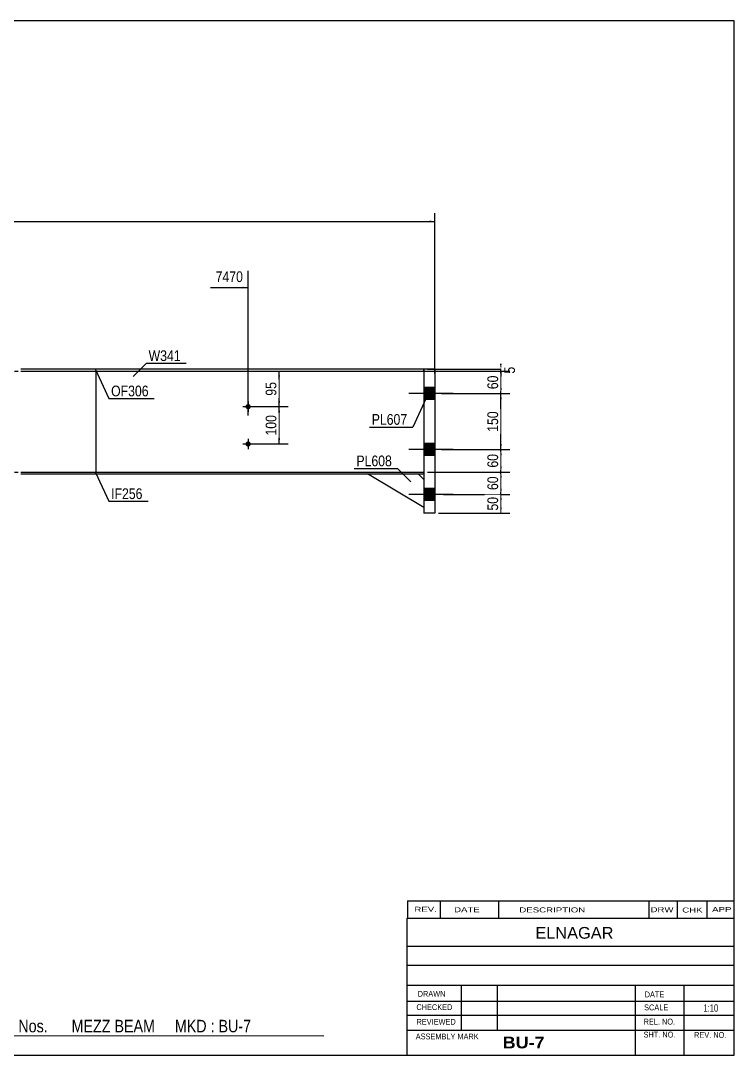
# Model space of a CAD drawing. Header units: millimetres. Extents: x -86 to 316, y -170 to 107.
# Drawn here: x 125.1 to 316.2, y -169.7 to 107.3 of the extents above; entities that cross this region are included whole.
import ezdxf

# ---------------------------------------------------------------- set-up
doc = ezdxf.new("R2010")
doc.units = ezdxf.units.MM
doc.linetypes.add('DXK_LINE_DOT1', pattern=[1.8814, 0.9407, -0.9407])
doc.styles.add('Arial', font='ARIAL.TTF', dxfattribs={"height": 0.2})
doc.styles.add('Arial Bold', font='ARIALBD.TTF', dxfattribs={"height": 0.2})
doc.styles.add('Arial Narrow', font='ARIALN.TTF', dxfattribs={"height": 0.2})

# ---------------------------------------------------------------- blocks, each defined once
blk = doc.blocks.new('Unknown-622212167-1210')
at = {"color": 5, "linetype": 'Continuous'}
for p, q in [((316.17, 107.33), (-83.83, 107.33)), ((-83.83, 107.33), (-83.83, -169.67)), ((316.17, -169.67), (316.17, 107.33)), ((-83.83, -169.67), (316.17, -169.67))]:
    blk.add_line(p, q, dxfattribs=at)
at = {"color": 174, "linetype": 'Continuous', "style": 'Arial'}
blk.add_text('Tekla structures', height=1.9102, rotation=90, dxfattribs=at).set_placement((-84.33, -169.17))
blk = doc.blocks.new('Part-622212167-4507 - 1231')
at = {"color": 2, "linetype": 'Continuous'}
for p, q in [((125.19, -13.5), (165.22, -13.5)), ((165.32, -13.5), (233.02, -13.5)), ((125.19, -14), (165.22, -14)), ((165.32, -14), (233.02, -14))]:
    blk.add_line(p, q, dxfattribs=at)
at = {"color": 7, "linetype": 'DXK_LINE_DOT1'}
blk.add_line((233.02, -13.5), (233.02, -14), dxfattribs=at)
blk = doc.blocks.new('Part-622212167-4502 - 1231')
at = {"color": 2, "linetype": 'Continuous'}
for p, q in [((165.22, 14), (125.19, 14)), ((233.02, 14), (165.32, 14)), ((125.19, 13.5), (165.22, 13.5)), ((165.32, 13.5), (233.02, 13.5))]:
    blk.add_line(p, q, dxfattribs=at)
at = {"color": 7, "linetype": 'DXK_LINE_DOT1'}
blk.add_line((233.02, 13.5), (233.02, 14), dxfattribs=at)
blk = doc.blocks.new('Part-622212167-4505 - 1231')
at = {"color": 2, "linetype": 'Continuous'}
blk.add_line((145.22, 13.5), (145.22, -13.5), dxfattribs=at)
at = {"color": 7, "linetype": 'DXK_LINE_DOT1'}
for p, q in [((145.22, 13.5), (165.22, 13.5)), ((165.32, 13.5), (233.02, 13.5)), ((233.02, 13.5), (233.02, -13.5)), ((145.22, -13.5), (165.22, -13.5)), ((165.32, -13.5), (233.02, -13.5))]:
    blk.add_line(p, q, dxfattribs=at)
blk = doc.blocks.new('Part-622212167-4515 - 1231')
at = {"color": 2, "linetype": 'Continuous'}
for p, q in [((236.02, 14), (233.02, 14)), ((233.02, 14), (233.02, -24.5)), ((236.02, 14), (236.02, -24.5)), ((236.02, -24.5), (233.02, -24.5))]:
    blk.add_line(p, q, dxfattribs=at)
blk = doc.blocks.new('Part-622212167-4518 - 1231')
at = {"color": 2, "linetype": 'Continuous'}
for p, q in [((233.02, -23), (218.02, -14)), ((231.52, -14), (233.02, -15.5))]:
    blk.add_line(p, q, dxfattribs=at)
at = {"color": 7, "linetype": 'DXK_LINE_DOT1'}
for p, q in [((218.02, -14), (231.52, -14)), ((233.02, -15.5), (233.02, -23))]:
    blk.add_line(p, q, dxfattribs=at)
blk = doc.blocks.new('Part-622212167-4520 - 1231')
at = {"color": 7, "linetype": 'DXK_LINE_DOT1'}
for p, q in [((0, 13.5), (0, -13.5)), ((0, 13.5), (34.99, 13.5)), ((35.09, 13.5), (125.09, 13.5)), ((125.19, 13.5), (145.22, 13.5)), ((0, -13.5), (34.99, -13.5)), ((35.09, -13.5), (125.09, -13.5)), ((125.19, -13.5), (145.22, -13.5))]:
    blk.add_line(p, q, dxfattribs=at)
at = {"color": 2, "linetype": 'Continuous'}
blk.add_line((145.22, 13.5), (145.22, -13.5), dxfattribs=at)
blk = doc.blocks.new('Bolt-622212167-4525 - 1231')
at = {"linetype": 'Continuous'}
for points in [[(186.02, 4.7), (186.17, 4.69), (186.3, 4.64), (186.43, 4.57), (186.54, 4.47), (186.63, 4.35), (186.69, 4.22), (186.72, 4.07), (186.72, 3.93), (186.69, 3.78), (186.63, 3.65), (186.54, 3.53), (186.43, 3.43), (186.3, 3.36), (186.17, 3.32), (186.02, 3.3), (185.87, 3.32), (185.74, 3.36), (185.61, 3.43), (185.5, 3.53), (185.41, 3.65), (185.35, 3.78), (185.32, 3.93), (185.32, 4.07), (185.35, 4.22), (185.41, 4.35), (185.5, 4.47), (185.61, 4.57), (185.74, 4.64), (185.87, 4.69)], [(186.02, -5.3), (186.17, -5.31), (186.3, -5.36), (186.43, -5.43), (186.54, -5.53), (186.63, -5.65), (186.69, -5.78), (186.72, -5.93), (186.72, -6.07), (186.69, -6.22), (186.63, -6.35), (186.54, -6.47), (186.43, -6.57), (186.3, -6.64), (186.17, -6.68), (186.02, -6.7), (185.87, -6.68), (185.74, -6.64), (185.61, -6.57), (185.5, -6.47), (185.41, -6.35), (185.35, -6.22), (185.32, -6.07), (185.32, -5.93), (185.35, -5.78), (185.41, -5.65), (185.5, -5.53), (185.61, -5.43), (185.74, -5.36), (185.87, -5.31)]]:
    blk.add_hatch(color=3, dxfattribs=at).paths.add_polyline_path(points)
at = {"color": 3, "linetype": 'Continuous'}
for p, q in [((184.62, 4), (187.42, 4)), ((186.02, 5.4), (186.02, 2.6)), ((186.02, -4.6), (186.02, -7.4)), ((184.62, -6), (187.42, -6))]:
    blk.add_line(p, q, dxfattribs=at)
blk = doc.blocks.new('Bolt-622212167-4530 - 1231')
at = {"linetype": 'Continuous'}
for points in [[(233.02, 9.1), (233.02, 5.9), (236.02, 5.9), (236.02, 9.1)], [(233.02, 9.1), (233.02, 5.9), (236.02, 5.9), (236.02, 9.1)], [(233.02, -5.9), (233.02, -9.1), (236.02, -9.1), (236.02, -5.9)], [(233.02, -5.9), (233.02, -9.1), (236.02, -9.1), (236.02, -5.9)], [(233.02, -17.9), (233.02, -21.1), (236.02, -21.1), (236.02, -17.9)], [(233.02, -17.9), (233.02, -21.1), (236.02, -21.1), (236.02, -17.9)]]:
    blk.add_hatch(color=3, dxfattribs=at).paths.add_polyline_path(points)
at = {"color": 3, "linetype": 'Continuous'}
for p, q in [((236.02, 9.1), (233.02, 9.1)), ((236.02, 9.1), (233.02, 9.1)), ((240.92, 7.5), (229.02, 7.5)), ((240.92, 7.5), (229.02, 7.5)), ((236.02, 5.9), (233.02, 5.9)), ((236.02, 5.9), (233.02, 5.9)), ((240.92, -7.5), (229.02, -7.5)), ((240.92, -7.5), (229.02, -7.5)), ((236.02, -5.9), (233.02, -5.9)), ((236.02, -5.9), (233.02, -5.9)), ((236.02, -9.1), (233.02, -9.1)), ((236.02, -9.1), (233.02, -9.1)), ((236.02, -17.9), (233.02, -17.9)), ((236.02, -17.9), (233.02, -17.9)), ((240.92, -19.5), (229.02, -19.5)), ((240.92, -19.5), (229.02, -19.5)), ((236.02, -21.1), (233.02, -21.1)), ((236.02, -21.1), (233.02, -21.1))]:
    blk.add_line(p, q, dxfattribs=at)
blk = doc.blocks.new('StraightDimension-622212167-6379 - 1231')
at = {"linetype": 'Continuous'}
for points in [[(253.94, 15.5), (253.69, 14), (253.44, 15.5)], [(253.44, 12), (253.69, 13.5), (253.94, 12)]]:
    blk.add_hatch(color=7, dxfattribs=at).paths.add_polyline_path(points)
at = {"color": 7, "linetype": 'Continuous'}
for p, q in [((234.02, 14), (255.94, 14)), ((253.69, 13.5), (253.69, 14)), ((233.34, 13.5), (255.94, 13.5))]:
    blk.add_line(p, q, dxfattribs=at)
at = {"color": 0}
blk.add_wipeout([(258.04, 15.26), (253.84, 15.26), (253.84, 12.24), (258.04, 12.24)], dxfattribs=at)
at = {"color": 3, "style": 'Arial Narrow'}
blk.add_text('5', height=2.86, rotation=90.0002, dxfattribs=at).set_placement((257.44, 12.84))
blk = doc.blocks.new('StraightDimension-622212167-6380 - 1231')
at = {"linetype": 'Continuous'}
for points in [[(253.44, 12), (253.69, 13.5), (253.94, 12)], [(253.94, 9), (253.69, 7.5), (253.44, 9)]]:
    blk.add_hatch(color=7, dxfattribs=at).paths.add_polyline_path(points)
at = {"color": 7, "linetype": 'Continuous'}
for p, q in [((233.34, 13.5), (256.09, 13.5)), ((253.69, 7.5), (253.69, 13.5)), ((237.75, 7.5), (256.09, 7.5))]:
    blk.add_line(p, q, dxfattribs=at)
at = {"color": 0}
blk.add_wipeout([(253.54, 12.93), (249.34, 12.93), (249.34, 8.07), (253.54, 8.07)], dxfattribs=at)
at = {"color": 3, "style": 'Arial Narrow'}
blk.add_text('60', height=2.863, rotation=90.0002, dxfattribs=at).set_placement((252.94, 8.67))
blk = doc.blocks.new('StraightDimension-622212167-6874 - 1231')
at = {"linetype": 'Continuous'}
blk.add_hatch(color=7, dxfattribs=at).paths.add_polyline_path([(184.52, 36.11), (186.02, 35.86), (184.52, 35.61)])
at = {"color": 7, "linetype": 'Continuous'}
for p, q in [((186.02, 1.6), (186.02, 40.36)), ((175.96, 35.86), (186.02, 35.86))]:
    blk.add_line(p, q, dxfattribs=at)
at = {"color": 0}
blk.add_wipeout([(185.25, 36.76), (185.25, 40.96), (176.73, 40.96), (176.73, 36.76)], dxfattribs=at)
at = {"color": 3, "style": 'Arial Narrow'}
blk.add_text('7470', height=2.863, dxfattribs=at).set_placement((177.33, 37.36))
blk = doc.blocks.new('StraightDimension-622212167-6382 - 1231')
at = {"linetype": 'Continuous'}
for points in [[(253.44, -9), (253.69, -7.5), (253.94, -9)], [(253.94, -12), (253.69, -13.5), (253.44, -12)]]:
    blk.add_hatch(color=7, dxfattribs=at).paths.add_polyline_path(points)
at = {"color": 7, "linetype": 'Continuous'}
for p, q in [((237.75, -7.5), (256.09, -7.5)), ((253.69, -13.5), (253.69, -7.5)), ((234.02, -13.5), (256.09, -13.5))]:
    blk.add_line(p, q, dxfattribs=at)
at = {"color": 0}
blk.add_wipeout([(253.54, -8.07), (249.34, -8.07), (249.34, -12.93), (253.54, -12.93)], dxfattribs=at)
at = {"color": 3, "style": 'Arial Narrow'}
blk.add_text('60', height=2.863, rotation=90.0002, dxfattribs=at).set_placement((252.94, -12.33))
blk = doc.blocks.new('StraightDimension-622212167-6520 - 1231')
at = {"linetype": 'Continuous'}
for points in [[(194.08, 2.5), (194.33, 4), (194.58, 2.5)], [(194.58, -4.5), (194.33, -6), (194.08, -4.5)]]:
    blk.add_hatch(color=7, dxfattribs=at).paths.add_polyline_path(points)
at = {"color": 7, "linetype": 'Continuous'}
for p, q in [((187.02, 4), (196.73, 4)), ((194.33, -6), (194.33, 4)), ((187.02, -6), (196.73, -6))]:
    blk.add_line(p, q, dxfattribs=at)
at = {"color": 0}
blk.add_wipeout([(194.18, 2.34), (189.98, 2.34), (189.98, -4.34), (194.18, -4.34)], dxfattribs=at)
at = {"color": 3, "style": 'Arial Narrow'}
blk.add_text('100', height=2.863, rotation=90.0002, dxfattribs=at).set_placement((193.58, -3.74))
blk = doc.blocks.new('StraightDimension-622212167-6026 - 1231')
at = {"linetype": 'Continuous'}
for points in [[(-1.5, 53.34), (-3, 53.59), (-1.5, 53.84)], [(234.52, 53.84), (236.02, 53.59), (234.52, 53.34)]]:
    blk.add_hatch(color=7, dxfattribs=at).paths.add_polyline_path(points)
at = {"color": 7, "linetype": 'Continuous'}
for p, q in [((-3, 12.99), (-3, 55.84)), ((236.02, 12.86), (236.02, 55.84)), ((-3, 53.59), (236.02, 53.59))]:
    blk.add_line(p, q, dxfattribs=at)
at = {"color": 0}
blk.add_wipeout([(120.77, 53.74), (120.77, 57.94), (112.25, 57.94), (112.25, 53.74)], dxfattribs=at)
at = {"color": 3, "style": 'Arial Narrow'}
blk.add_text('8000', height=2.863, dxfattribs=at).set_placement((112.85, 54.34))
blk = doc.blocks.new('StraightDimension-622212167-6381 - 1231')
at = {"linetype": 'Continuous'}
for points in [[(253.44, 6), (253.69, 7.5), (253.94, 6)], [(253.94, -6), (253.69, -7.5), (253.44, -6)]]:
    blk.add_hatch(color=7, dxfattribs=at).paths.add_polyline_path(points)
at = {"color": 7, "linetype": 'Continuous'}
for p, q in [((237.75, 7.5), (256.09, 7.5)), ((253.69, -7.5), (253.69, 7.5)), ((237.75, -7.5), (256.09, -7.5))]:
    blk.add_line(p, q, dxfattribs=at)
at = {"color": 0}
blk.add_wipeout([(253.54, 3.34), (249.34, 3.34), (249.34, -3.34), (253.54, -3.34)], dxfattribs=at)
at = {"color": 3, "style": 'Arial Narrow'}
blk.add_text('150', height=2.863, rotation=90.0002, dxfattribs=at).set_placement((252.94, -2.74))
blk = doc.blocks.new('StraightDimension-622212167-6383 - 1231')
at = {"linetype": 'Continuous'}
for points in [[(253.44, -15), (253.69, -13.5), (253.94, -15)], [(253.94, -18), (253.69, -19.5), (253.44, -18)]]:
    blk.add_hatch(color=7, dxfattribs=at).paths.add_polyline_path(points)
at = {"color": 7, "linetype": 'Continuous'}
for p, q in [((234.02, -13.5), (256.09, -13.5)), ((253.69, -19.5), (253.69, -13.5)), ((238.28, -19.5), (256.09, -19.5))]:
    blk.add_line(p, q, dxfattribs=at)
at = {"color": 0}
blk.add_wipeout([(253.54, -14.07), (249.34, -14.07), (249.34, -18.93), (253.54, -18.93)], dxfattribs=at)
at = {"color": 3, "style": 'Arial Narrow'}
blk.add_text('60', height=2.863, rotation=90.0002, dxfattribs=at).set_placement((252.94, -18.33))
blk = doc.blocks.new('StraightDimension-622212167-6384 - 1231')
at = {"linetype": 'Continuous'}
for points in [[(253.44, -21), (253.69, -19.5), (253.94, -21)], [(253.94, -23), (253.69, -24.5), (253.44, -23)]]:
    blk.add_hatch(color=7, dxfattribs=at).paths.add_polyline_path(points)
at = {"color": 7, "linetype": 'Continuous'}
for p, q in [((238.28, -19.5), (256.09, -19.5)), ((253.69, -24.5), (253.69, -19.5)), ((237.02, -24.5), (256.09, -24.5))]:
    blk.add_line(p, q, dxfattribs=at)
at = {"color": 0}
blk.add_wipeout([(253.54, -19.57), (249.34, -19.57), (249.34, -24.43), (253.54, -24.43)], dxfattribs=at)
at = {"color": 3, "style": 'Arial Narrow'}
blk.add_text('50', height=2.863, rotation=90.0002, dxfattribs=at).set_placement((252.94, -23.83))
blk = doc.blocks.new('StraightDimension-622212167-6519 - 1231')
at = {"linetype": 'Continuous'}
for points in [[(194.08, 12), (194.33, 13.5), (194.58, 12)], [(194.58, 5.5), (194.33, 4), (194.08, 5.5)]]:
    blk.add_hatch(color=7, dxfattribs=at).paths.add_polyline_path(points)
at = {"color": 7, "linetype": 'Continuous'}
for p, q in [((193.31, 13.5), (196.73, 13.5)), ((194.33, 4), (194.33, 13.5)), ((187.02, 4), (196.73, 4))]:
    blk.add_line(p, q, dxfattribs=at)
at = {"color": 0}
blk.add_wipeout([(194.18, 11.18), (189.98, 11.18), (189.98, 6.32), (194.18, 6.32)], dxfattribs=at)
at = {"color": 3, "style": 'Arial Narrow'}
blk.add_text('95', height=2.863, rotation=90.0002, dxfattribs=at).set_placement((193.58, 6.92))
blk = doc.blocks.new('CBS_REVISION-622212167-7059')
at = {"color": 7, "linetype": 'Continuous'}
for p, q in [((228.67, -128.29), (316.17, -128.29)), ((228.67, -128.29), (228.67, -132.92)), ((237.46, -128.29), (237.46, -132.92)), ((253.06, -128.29), (253.06, -132.86)), ((293.31, -128.29), (293.31, -132.92)), ((300.86, -128.29), (300.86, -132.92)), ((308.8, -128.29), (308.8, -132.92)), ((228.67, -132.92), (316.17, -132.92))]:
    blk.add_line(p, q, dxfattribs=at)
at = {"color": 7, "style": 'Arial Narrow', "width": 1.7}
for s, height, p in [('REV.', 1.326, (230.53, -131.24)), ('DATE', 1.326, (241.15, -131.36)), ('DESCRIPTION', 1.3257, (258.63, -131.41)), ('DRW', 1.326, (293.74, -131.35)), ('CHK', 1.326, (302.23, -131.44)), ('APP', 1.326, (310.23, -131.29))]:
    blk.add_text(s, height=height, dxfattribs=at).set_placement(p)
blk = doc.blocks.new('CBS_CALLOFF-622212167-7057')
at = {"color": 7, "linetype": 'Continuous'}
blk.add_line((90.05, -164.4), (206.28, -164.42), dxfattribs=at)
at = {"color": 3, "linetype": 'Continuous', "style": 'Arial Narrow'}
blk.add_text('QTY= 3 Nos.      MEZZ BEAM     MKD : BU-7', height=3.3405, dxfattribs=at).set_placement((110.15, -163.51))
blk = doc.blocks.new('CBS_NAME_BLOG-622212167-7058')
at = {"color": 7, "linetype": 'Continuous'}
for p, q in [((228.58, -132.92), (316.1, -132.92)), ((228.58, -169.63), (228.58, -132.92)), ((228.58, -140.45), (316.1, -140.45)), ((228.66, -145.51), (316.17, -145.51)), ((228.58, -150.88), (316.1, -150.88)), ((243.11, -162.99), (243.11, -150.89)), ((252.79, -162.96), (252.79, -150.89)), ((289.71, -169.63), (289.71, -150.9)), ((302.76, -169.63), (302.76, -150.89)), ((228.59, -155.18), (316.17, -155.16)), ((228.58, -158.93), (316.1, -158.93)), ((228.58, -162.97), (316.1, -162.97)), ((228.58, -169.67), (316.17, -169.67))]:
    blk.add_line(p, q, dxfattribs=at)
at = {"color": 3, "linetype": 'Continuous', "style": 'Arial'}
blk.add_text('ELNAGAR', height=3.133, dxfattribs=at).set_placement((262.91, -138.45))
at = {"color": 3, "linetype": 'Continuous'}
for s, height, style, width, p in [('DRAWN', 1.566, 'Arial', 0.9, (231.41, -153.99)), ('DATE', 1.566, 'Arial', 0.9, (292.18, -154.15)), ('CHECKED', 1.566, 'Arial', 0.9, (231.07, -157.56)), ('SCALE', 1.566, 'Arial', 0.9, (292.03, -157.63)), ('1:10', 1.957, 'Arial Narrow', 0.9, (307.92, -157.99)), ('REVIEWED', 1.566, 'Arial', 0.9, (231.1, -161.48)), ('REL. NO.', 1.566, 'Arial', 0.9, (291.89, -161.43)), ('SHT. NO.', 1.566, 'Arial', 0.9, (291.88, -164.9)), ('REV. NO.', 1.566, 'Arial', 0.9, (305.41, -164.99)), ('ASSEMBLY MARK', 1.5663, 'Arial', 0.9, (230.89, -165.41)), ('BU-7', 3.131, 'Arial Bold', 1.1, (254.16, -167.81))]:
    blk.add_text(s, height=height, dxfattribs=dict(at, style=style, width=width)).set_placement(p)
blk = doc.blocks.new('Mark-622212167-4563 - 1231')
at = {"color": 7, "linetype": 'Continuous'}
blk.add_line((229.55, -16.09), (226.02, -12.56), dxfattribs=at)
at = {"color": 0}
blk.add_wipeout([(224.52, -11.96), (224.52, -8.96), (215.01, -8.96), (215.01, -11.96)], dxfattribs=at)
blk.add_wipeout([(224.52, -11.96), (224.52, -8.96), (215.01, -8.96), (215.01, -11.96)], dxfattribs=at)
at = {"color": 7, "linetype": 'Continuous'}
blk.add_line((214.41, -12.56), (226.02, -12.56), dxfattribs=at)
at = {"color": 3, "style": 'Arial Narrow'}
blk.add_text('PL608', height=2.863, dxfattribs=at).set_placement((215.01, -11.96))
blk = doc.blocks.new('Mark-622212167-4542 - 1231')
at = {"color": 0}
blk.add_wipeout([(159.39, 6.76), (159.39, 9.76), (149.34, 9.76), (149.34, 6.76)], dxfattribs=at)
blk.add_wipeout([(159.39, 6.76), (159.39, 9.76), (149.34, 9.76), (149.34, 6.76)], dxfattribs=at)
at = {"color": 7, "linetype": 'Continuous'}
for p, q in [((145.2, 13.9), (148.74, 6.16)), ((148.74, 6.16), (160.89, 6.16))]:
    blk.add_line(p, q, dxfattribs=at)
at = {"color": 3, "style": 'Arial Narrow'}
blk.add_text('OF306', height=2.863, dxfattribs=at).set_placement((149.34, 6.76))
blk = doc.blocks.new('Mark-622212167-4545 - 1231')
at = {"color": 0}
blk.add_wipeout([(167.97, 16.21), (167.97, 19.21), (159.38, 19.21), (159.38, 16.21)], dxfattribs=at)
blk.add_wipeout([(167.97, 16.21), (167.97, 19.21), (159.38, 19.21), (159.38, 16.21)], dxfattribs=at)
at = {"color": 7, "linetype": 'Continuous'}
for p, q in [((155.24, 12.07), (158.78, 15.61)), ((158.78, 15.61), (169.47, 15.61))]:
    blk.add_line(p, q, dxfattribs=at)
at = {"color": 3, "style": 'Arial Narrow'}
blk.add_text('W341', height=2.863, dxfattribs=at).set_placement((159.38, 16.21))
blk = doc.blocks.new('Mark-622212167-4551 - 1231')
at = {"color": 0}
blk.add_wipeout([(157.74, -20.74), (157.74, -17.74), (149.34, -17.74), (149.34, -20.74)], dxfattribs=at)
blk.add_wipeout([(157.74, -20.74), (157.74, -17.74), (149.34, -17.74), (149.34, -20.74)], dxfattribs=at)
at = {"color": 7, "linetype": 'Continuous'}
for p, q in [((145.2, -13.6), (148.74, -21.34)), ((148.74, -21.34), (159.24, -21.34))]:
    blk.add_line(p, q, dxfattribs=at)
at = {"color": 3, "style": 'Arial Narrow'}
blk.add_text('IF256', height=2.863, dxfattribs=at).set_placement((149.34, -20.74))
blk = doc.blocks.new('Mark-622212167-4560 - 1231')
at = {"color": 7, "linetype": 'Continuous'}
blk.add_line((233.65, 6.27), (230.11, -1.46), dxfattribs=at)
at = {"color": 0}
blk.add_wipeout([(228.61, -0.86), (228.61, 2.14), (219.11, 2.14), (219.11, -0.86)], dxfattribs=at)
blk.add_wipeout([(228.61, -0.86), (228.61, 2.14), (219.11, 2.14), (219.11, -0.86)], dxfattribs=at)
at = {"color": 7, "linetype": 'Continuous'}
blk.add_line((218.51, -1.46), (230.11, -1.46), dxfattribs=at)
at = {"color": 3, "style": 'Arial Narrow'}
blk.add_text('PL607', height=2.863, dxfattribs=at).set_placement((219.11, -0.86))

msp = doc.modelspace()

# ---------------------------------------------------------------- block references
for name in ['Unknown-622212167-1210', 'Part-622212167-4502 - 1231', 'Part-622212167-4515 - 1231', 'Part-622212167-4520 - 1231', 'Part-622212167-4505 - 1231', 'Bolt-622212167-4530 - 1231', 'Bolt-622212167-4525 - 1231', 'Part-622212167-4507 - 1231', 'Part-622212167-4518 - 1231', 'CBS_REVISION-622212167-7059', 'CBS_NAME_BLOG-622212167-7058', 'CBS_CALLOFF-622212167-7057']:
    msp.add_blockref(name, (0, 0))

# ---------------------------------------------------------------- next in the draw order: block references
for name in ['StraightDimension-622212167-6874 - 1231', 'StraightDimension-622212167-6379 - 1231', 'StraightDimension-622212167-6382 - 1231', 'Mark-622212167-4563 - 1231', 'Mark-622212167-4551 - 1231']:
    msp.add_blockref(name, (0, 0))

# ---------------------------------------------------------------- next in the draw order: block references
for name in ['StraightDimension-622212167-6380 - 1231', 'StraightDimension-622212167-6520 - 1231', 'StraightDimension-622212167-6383 - 1231']:
    msp.add_blockref(name, (0, 0))

# ---------------------------------------------------------------- next in the draw order: block references
for name in ['StraightDimension-622212167-6026 - 1231', 'Mark-622212167-4560 - 1231', 'StraightDimension-622212167-6381 - 1231', 'StraightDimension-622212167-6384 - 1231']:
    msp.add_blockref(name, (0, 0))

# ---------------------------------------------------------------- next in the draw order: block references
for name in ['Mark-622212167-4542 - 1231', 'StraightDimension-622212167-6519 - 1231']:
    msp.add_blockref(name, (0, 0))

# ---------------------------------------------------------------- next in the draw order: block references
msp.add_blockref('Mark-622212167-4545 - 1231', (0, 0))

doc.saveas('drawing.dxf')
